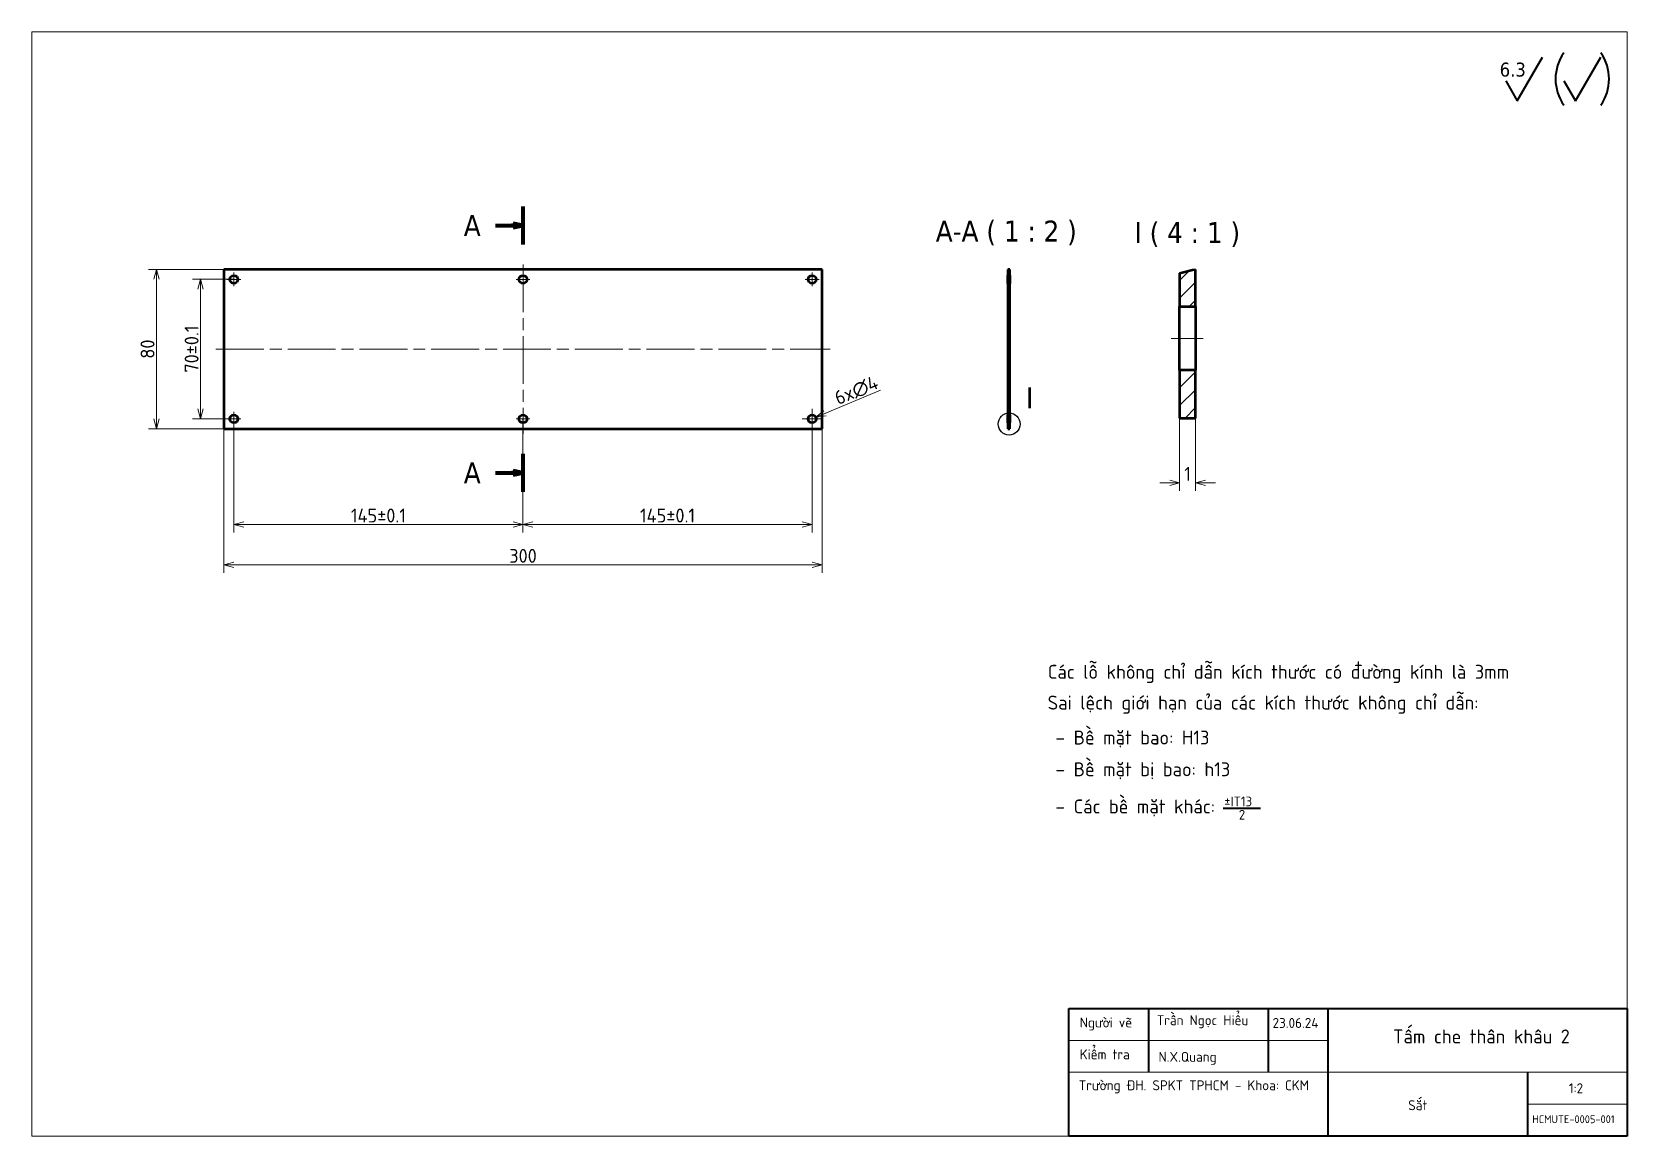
# Paper-space layout 'Sheet' of a CAD drawing. Header units: millimetres. Extents: x 10 to 410, y 10 to 287.
# The model-space entities are those that its viewports show. They can reach past a viewport. Long polylines and large blocks are cut down to what shows.
import ezdxf

# ---------------------------------------------------------------- set-up
doc = ezdxf.new("R2010")
doc.units = ezdxf.units.MM
for name, pattern in [('AM_ISO02W050x2', [3.75, 3, -0.75]), ('AM_ISO08W050x2', [9, 6, -0.75, 1.5, -0.75]), ('Chain', [13.68, 9.12, -1.14, 2.28, -1.14])]:
    doc.linetypes.add(name, pattern=pattern)
for name, color, linetype, lineweight in [('Break Line (ISO)', 7, 'Continuous', 50), ('Detail Boundary (ISO)', 7, 'Continuous', 25), ('NetDam', 7, 'Continuous', 35), ('Netmanh', 5, 'Continuous', 13), ('Section Line (ISO)', 7, 'Chain', 70), ('Symbol (ISO)', 7, 'Continuous', 25), ('Visible (ISO)', 7, 'Continuous', 50)]:
    doc.layers.add(name, color=color, linetype=linetype, lineweight=lineweight)
doc.styles.add('MtXpl_Tahoma', font='tahoma.ttf')
doc.styles.add('Note Text (ISO)', font='')
doc.styles.get('Note Text (ISO)').set_extended_font_data('TCVN 7284')
doc.dimstyles.new('Default (ISO)$0', dxfattribs={"dimtxt": 3.5, "dimasz": 2.5, "dimexe": 2, "dimexo": 0, "dimgap": 0.5, "dimtad": 1, "dimtxsty": 'Note Text (ISO)', "dimblk": 'OPEN30', "dimblk1": 'OPEN30', "dimblk2": 'OPEN90', "dimcen": 2.5, "dimclrd": 256, "dimclre": 256, "dimclrt": 256, "dimazin": 0, "dimtfac": 1, "dimtofl": 0, "dimtmove": 0, "dimatfit": 3, "dimldrblk": 'OPEN30', "dimfxl": 1, "dimtolj": 1, "dimtzin": 0, "dimlwd": -1, "dimlwe": -1, "dimarcsym": 0})
doc.dimstyles.new('Default (ISO)$3', dxfattribs={"dimtxt": 3.5, "dimasz": 2.5, "dimexe": 2, "dimexo": 0, "dimgap": 0.5, "dimtad": 1, "dimtxsty": 'Note Text (ISO)', "dimblk": 'OPEN30', "dimblk1": 'OPEN30', "dimblk2": 'OPEN90', "dimcen": 2.5, "dimclrd": 256, "dimclre": 256, "dimclrt": 256, "dimazin": 0, "dimtfac": 1, "dimtofl": 0, "dimtmove": 0, "dimatfit": 0, "dimldrblk": 'OPEN30', "dimfxl": 1, "dimtolj": 1, "dimtzin": 0, "dimlwd": -1, "dimlwe": -1, "dimarcsym": 0})
pattern_1 = [(45, (34.3403, -0.9427), (-2.245064, 2.245064), [])]

# ---------------------------------------------------------------- blocks, each defined once
blk = doc.blocks.new('_Open30')
at = {"color": 0, "linetype": 'ByBlock', "lineweight": -2}
for p, q in [((-1, 0.27), (0, 0)), ((0, 0), (-1, -0.27)), ((0, 0), (-1, 0))]:
    blk.add_line(p, q, dxfattribs=at)
blk = doc.blocks.new('*D10')
at = {"layer": 'Defpoints', "color": 0, "transparency": 16777216}
for p in [(58.14, 227.43), (41.25, 187.43), (58.14, 187.43)]:
    blk.add_point(p, dxfattribs=at)
at = {"layer": 'Netmanh', "linetype": 'Continuous', "transparency": 16777216}
for p, q in [((58.14, 227.43), (39.25, 227.43)), ((41.25, 224.93), (41.25, 189.93)), ((58.14, 187.43), (39.25, 187.43))]:
    blk.add_line(p, q, dxfattribs=at)
at = {"layer": 'Netmanh', "transparency": 16777216, "xscale": 2.5, "yscale": 2.5, "zscale": 2.5}
for p, rotation in [((41.25, 227.43), 90), ((41.25, 187.43), 270)]:
    blk.add_blockref('_Open30', p, dxfattribs=dict(at, rotation=rotation))
at = {"layer": 'Netmanh', "transparency": 16777216, "insert": (39, 207.43), "char_height": 3.5, "attachment_point": 5, "rotation": 90, "style": 'Note Text (ISO)'}
blk.add_mtext('\\A1;80', dxfattribs=at)
blk = doc.blocks.new('_Open90')
at = {"color": 0, "linetype": 'ByBlock', "lineweight": -2}
for p, q in [((0, 0), (-1, 0)), ((-0.5, 0.5), (0, 0)), ((0, 0), (-0.5, -0.5))]:
    blk.add_line(p, q, dxfattribs=at)
blk = doc.blocks.new('*D11')
at = {"layer": 'Defpoints', "color": 0, "transparency": 16777216}
for p in [(60.64, 224.93), (52.3, 189.93), (60.64, 189.93)]:
    blk.add_point(p, dxfattribs=at)
at = {"layer": 'Netmanh', "linetype": 'Continuous', "transparency": 16777216}
for p, q in [((60.64, 224.93), (50.3, 224.93)), ((52.3, 222.43), (52.3, 192.43)), ((60.64, 189.93), (50.3, 189.93))]:
    blk.add_line(p, q, dxfattribs=at)
at = {"layer": 'Netmanh', "transparency": 16777216, "xscale": 2.5, "yscale": 2.5, "zscale": 2.5}
for p, rotation in [((52.3, 224.93), 90), ((52.3, 189.93), 270)]:
    blk.add_blockref('_Open30', p, dxfattribs=dict(at, rotation=rotation))
at = {"layer": 'Netmanh', "transparency": 16777216, "insert": (50.05, 207.43), "char_height": 3.5, "attachment_point": 5, "rotation": 90, "style": 'Note Text (ISO)'}
blk.add_mtext('\\A1;70%%P0.1', dxfattribs=at)
blk = doc.blocks.new('*D12')
at = {"layer": 'Defpoints', "color": 0, "transparency": 16777216}
for p in [(297.8, 190.12), (301.8, 190.12), (301.8, 173.9)]:
    blk.add_point(p, dxfattribs=at)
at = {"layer": 'Netmanh', "linetype": 'Continuous', "transparency": 16777216}
for p, q in [((297.8, 190.12), (297.8, 171.9)), ((301.8, 190.12), (301.8, 171.9)), ((295.3, 173.9), (292.8, 173.9)), ((304.3, 173.9), (306.8, 173.9))]:
    blk.add_line(p, q, dxfattribs=at)
at = {"layer": 'Netmanh', "transparency": 16777216, "xscale": 2.5, "yscale": 2.5, "zscale": 2.5}
blk.add_blockref('_Open30', (297.8, 173.9), dxfattribs=at)
at = {"layer": 'Netmanh', "transparency": 16777216, "xscale": 2.5, "yscale": 2.5, "zscale": 2.5, "rotation": 180}
blk.add_blockref('_Open30', (301.8, 173.9), dxfattribs=at)
at = {"layer": 'Netmanh', "transparency": 16777216, "insert": (299.8, 176.15), "char_height": 3.5, "attachment_point": 5, "style": 'Note Text (ISO)'}
blk.add_mtext('\\A1;1', dxfattribs=at)
blk = doc.blocks.new('*D13')
at = {"layer": 'Defpoints', "color": 0, "transparency": 16777216}
for p in [(204.72, 189.54), (206.57, 190.31)]:
    blk.add_point(p, dxfattribs=at)
at = {"layer": 'Netmanh', "linetype": 'Continuous', "transparency": 16777216}
blk.add_line((208.87, 191.28), (222.75, 197.11), dxfattribs=at)
at = {"layer": 'Netmanh', "transparency": 16777216}
for p, q in [((205.64, 187.43), (205.64, 192.43)), ((203.14, 189.93), (208.14, 189.93))]:
    blk.add_line(p, q, dxfattribs=at)
at = {"layer": 'Netmanh', "transparency": 16777216, "xscale": 2.5, "yscale": 2.5, "zscale": 2.5, "rotation": 202.7869523699573}
blk.add_blockref('_Open30', (206.57, 190.31), dxfattribs=at)
at = {"layer": 'Netmanh', "transparency": 16777216, "insert": (216.74, 197.03), "char_height": 3.5, "attachment_point": 5, "rotation": 22.787, "style": 'Note Text (ISO)'}
blk.add_mtext('\\A1;6x∅4', dxfattribs=at)
blk = doc.blocks.new('*D14')
at = {"layer": 'Defpoints', "color": 0, "transparency": 16777216}
for p in [(58.14, 187.43), (208.14, 187.43), (208.14, 153.31)]:
    blk.add_point(p, dxfattribs=at)
at = {"layer": 'Netmanh', "linetype": 'Continuous', "transparency": 16777216}
for p, q in [((58.14, 187.43), (58.14, 151.31)), ((208.14, 187.43), (208.14, 151.31)), ((60.64, 153.31), (205.64, 153.31))]:
    blk.add_line(p, q, dxfattribs=at)
at = {"layer": 'Netmanh', "transparency": 16777216, "xscale": 2.5, "yscale": 2.5, "zscale": 2.5, "rotation": 180}
blk.add_blockref('_Open30', (58.14, 153.31), dxfattribs=at)
at = {"layer": 'Netmanh', "transparency": 16777216, "xscale": 2.5, "yscale": 2.5, "zscale": 2.5}
blk.add_blockref('_Open30', (208.14, 153.31), dxfattribs=at)
at = {"layer": 'Netmanh', "transparency": 16777216, "insert": (133.14, 155.56), "char_height": 3.5, "attachment_point": 5, "style": 'Note Text (ISO)'}
blk.add_mtext('\\A1;300', dxfattribs=at)
blk = doc.blocks.new('*D15')
at = {"layer": 'Defpoints', "color": 0, "transparency": 16777216}
for p in [(60.64, 189.93), (133.14, 189.93), (133.14, 163.43)]:
    blk.add_point(p, dxfattribs=at)
at = {"layer": 'Netmanh', "linetype": 'Continuous', "transparency": 16777216}
for p, q in [((60.64, 189.93), (60.64, 161.43)), ((133.14, 189.93), (133.14, 161.43)), ((63.14, 163.43), (130.64, 163.43))]:
    blk.add_line(p, q, dxfattribs=at)
at = {"layer": 'Netmanh', "transparency": 16777216, "xscale": 2.5, "yscale": 2.5, "zscale": 2.5, "rotation": 180}
blk.add_blockref('_Open30', (60.64, 163.43), dxfattribs=at)
at = {"layer": 'Netmanh', "transparency": 16777216, "xscale": 2.5, "yscale": 2.5, "zscale": 2.5}
blk.add_blockref('_Open30', (133.14, 163.43), dxfattribs=at)
at = {"layer": 'Netmanh', "transparency": 16777216, "insert": (96.89, 165.68), "char_height": 3.5, "attachment_point": 5, "style": 'Note Text (ISO)'}
blk.add_mtext('\\A1;145%%P0.1', dxfattribs=at)
blk = doc.blocks.new('*D16')
at = {"layer": 'Defpoints', "color": 0, "transparency": 16777216}
for p in [(133.14, 189.93), (205.64, 189.93), (205.64, 163.43)]:
    blk.add_point(p, dxfattribs=at)
at = {"layer": 'Netmanh', "linetype": 'Continuous', "transparency": 16777216}
for p, q in [((133.14, 189.93), (133.14, 161.43)), ((205.64, 189.93), (205.64, 161.43)), ((135.64, 163.43), (203.14, 163.43))]:
    blk.add_line(p, q, dxfattribs=at)
at = {"layer": 'Netmanh', "transparency": 16777216, "xscale": 2.5, "yscale": 2.5, "zscale": 2.5, "rotation": 180}
blk.add_blockref('_Open30', (133.14, 163.43), dxfattribs=at)
at = {"layer": 'Netmanh', "transparency": 16777216, "xscale": 2.5, "yscale": 2.5, "zscale": 2.5}
blk.add_blockref('_Open30', (205.64, 163.43), dxfattribs=at)
at = {"layer": 'Netmanh', "transparency": 16777216, "insert": (169.39, 165.68), "char_height": 3.5, "attachment_point": 5, "style": 'Note Text (ISO)'}
blk.add_mtext('\\A1;145%%P0.1', dxfattribs=at)

msp = doc.modelspace()

# ---------------------------------------------------------------- hatches: boundary and pattern name
at = {"layer": 'Netmanh'}
h = msp.add_hatch(dxfattribs=at)
h.set_pattern_fill('ANSI31', color=256)
h.set_pattern_definition(pattern_1)
h.paths.add_polyline_path([(522.09, 540.03), (523.09, 540.03), (523.09, 543.03), (522.09, 543.03)])
h.paths.add_polyline_path([(523.09, 466.03), (522.09, 466.03), (522.09, 463.03), (523.09, 463.03)])
h = msp.add_hatch(dxfattribs=at)
h.set_pattern_fill('ANSI31', color=256)
h.set_pattern_definition(pattern_1)
h.paths.add_polyline_path([(523.09, 536.03), (522.09, 536.03), (522.09, 470.03), (523.09, 470.03)])
h = msp.add_hatch(dxfattribs=at)
h.set_pattern_fill('ANSI31', color=256, scale=2)
h.set_pattern_definition([(45, (-463.397, -543.034), (-4.490128, 4.490128), [])])
h.paths.add_polyline_path([(608.18, 524.42), (616.18, 524.42), (616.18, 543.03), (614.68, 542.88), (608.18, 541.21)])
h.paths.add_polyline_path([(616.18, 492.42), (608.18, 492.42), (608.18, 468.42), (616.18, 468.42)])

# ---------------------------------------------------------------- linework, layer by layer
at = {"layer": 'Break Line (ISO)'}
for p, q in [((608.18, 541.21), (614.68, 542.88)), ((614.68, 542.88), (616.18, 543.03))]:
    msp.add_line(p, q, dxfattribs=at)
at = {"layer": 'Detail Boundary (ISO)'}
msp.add_circle((522.66, 465.42), 5.5, dxfattribs=at)
at = {"layer": 'Netmanh', "linetype": 'AM_ISO08W050x2'}
for p, q in [((278.87, 545.53), (278.87, 460.53)), ((124.87, 503.03), (432.87, 503.03))]:
    msp.add_line(p, q, dxfattribs=at)
at = {"layer": 'Netmanh', "linetype": 'AM_ISO02W050x2'}
for p, q in [((137.37, 538.03), (130.37, 538.03)), ((133.87, 541.53), (133.87, 534.53)), ((282.37, 538.03), (275.37, 538.03)), ((278.87, 541.53), (278.87, 534.53)), ((427.37, 538.03), (420.37, 538.03)), ((423.87, 541.53), (423.87, 534.53)), ((137.37, 468.03), (130.37, 468.03)), ((133.87, 471.53), (133.87, 464.53)), ((282.37, 468.03), (275.37, 468.03)), ((278.87, 471.53), (278.87, 464.53)), ((427.37, 468.03), (420.37, 468.03)), ((423.87, 471.53), (423.87, 464.53))]:
    msp.add_line(p, q, dxfattribs=at)
at = {"layer": 'Netmanh'}
for p, q in [((521.84, 538.03), (523.34, 538.03)), ((604.01, 508.42), (620.01, 508.42)), ((521.84, 468.03), (523.34, 468.03))]:
    msp.add_line(p, q, dxfattribs=at)
at = {"layer": 'Visible (ISO)'}
for p, q in [((428.87, 543.03), (128.87, 543.03)), ((128.87, 543.03), (128.87, 463.03)), ((428.87, 463.03), (428.87, 543.03)), ((522.09, 543.03), (522.09, 540.03)), ((523.09, 543.03), (522.09, 543.03)), ((522.09, 536.03), (522.09, 540.03)), ((522.09, 540.03), (523.09, 540.03)), ((522.09, 536.03), (522.09, 470.03)), ((523.09, 536.03), (522.09, 536.03)), ((523.09, 540.03), (523.09, 543.03)), ((523.09, 540.03), (523.09, 536.03)), ((523.09, 470.03), (523.09, 536.03)), ((608.18, 541.21), (608.18, 524.42)), ((616.18, 524.42), (616.18, 543.03)), ((608.18, 492.42), (608.18, 524.42)), ((608.18, 524.42), (616.18, 524.42)), ((616.18, 524.42), (616.18, 492.42)), ((608.18, 492.42), (608.18, 468.42)), ((616.18, 492.42), (608.18, 492.42)), ((616.18, 468.42), (616.18, 492.42)), ((522.09, 466.03), (522.09, 470.03)), ((522.09, 470.03), (523.09, 470.03)), ((522.09, 466.03), (522.09, 463.03)), ((523.09, 466.03), (522.09, 466.03)), ((523.09, 470.03), (523.09, 466.03)), ((523.09, 463.03), (523.09, 466.03)), ((608.18, 468.42), (616.18, 468.42)), ((128.87, 463.03), (428.87, 463.03)), ((522.09, 463.03), (523.09, 463.03))]:
    msp.add_line(p, q, dxfattribs=at)
for centre in [(133.87, 538.03), (278.87, 538.03), (423.87, 538.03), (133.87, 468.03), (278.87, 468.03), (423.87, 468.03)]:
    msp.add_circle(centre, 2, dxfattribs=at)

psp = doc.layouts.new('Sheet')

# ---------------------------------------------------------------- hatches: boundary and pattern name
at = {"layer": 'Section Line (ISO)', "linetype": 'Continuous'}
for points in [[(130.6439, 237.9453), (133.1439, 238.4453), (130.6439, 238.9453)], [(130.6439, 175.9068), (133.1439, 176.4068), (130.6439, 176.9068)]]:
    psp.add_hatch(color=256, dxfattribs=at).paths.add_polyline_path(points)

# ---------------------------------------------------------------- linework, layer by layer
at = {"layer": 'NetDam'}
for p, q in [((382.4618, 269.6957), (388.8127, 280.6957)), ((397.0362, 269.6957), (403.387, 280.6957)), ((379.5751, 274.6957), (382.4618, 269.6957)), ((394.1494, 274.6957), (397.0362, 269.6957)), ((270, 42), (410, 42)), ((270, 10), (270, 42)), ((290, 42), (290, 26)), ((320, 42), (320, 26)), ((335, 42), (335, 10)), ((410, 42), (410, 10)), ((385, 26), (385, 10)), ((410, 10), (270, 10))]:
    psp.add_line(p, q, dxfattribs=at)
at = {"layer": 'NetDam', "linetype": 'Continuous', "lineweight": 35}
psp.add_line((308.706, 92.2483), (318.0592, 92.2483), dxfattribs=at)
at = {"layer": 'NetDam'}
for centre, start, end in [((403.3143, 275.1957), 144.447189, 215.552811), ((394.2221, 275.1957), 324.447189, 35.552811)]:
    psp.add_arc(centre, 11.2649, start, end, dxfattribs=at)
at = {"layer": 'Netmanh'}
for p, q in [((270, 34), (335, 34)), ((270, 26), (410, 26)), ((385, 18), (410, 18))]:
    psp.add_line(p, q, dxfattribs=at)
at = {"layer": 'Section Line (ISO)', "linetype": 'Continuous', "lineweight": 140}
for p, q in [((133.1439, 243.2145), (133.1439, 233.676)), ((133.1439, 181.176), (133.1439, 171.6375))]:
    psp.add_line(p, q, dxfattribs=at)
at = {"layer": 'Section Line (ISO)', "linetype": 'Continuous'}
for p, q in [((126.2341, 238.4453), (130.6439, 238.4453)), ((130.6439, 238.9453), (130.6439, 237.9453)), ((133.1439, 238.4453), (130.6439, 238.9453)), ((130.6439, 237.9453), (133.1439, 238.4453)), ((130.6439, 238.4453), (133.1439, 238.4453)), ((126.2341, 176.4068), (130.6439, 176.4068)), ((130.6439, 176.9068), (130.6439, 175.9068)), ((133.1439, 176.4068), (130.6439, 176.9068)), ((130.6439, 175.9068), (133.1439, 176.4068)), ((130.6439, 176.4068), (133.1439, 176.4068))]:
    psp.add_line(p, q, dxfattribs=at)

# ---------------------------------------------------------------- texts
at = {"layer": 'NetDam', "attachment_point": 1}
for s, insert, char_height in [('\\fTahoma|b0|i0;\\W1.;6.3', (378.0471, 279.2932), 3.5), ('{\\fTCVN 7284|b0|i0|c0|p34;Các lỗ không chỉ dẫn kích thước có đường kính là 3mm}', (264.7529, 128.2177), 3.5), ('{\\fTCVN 7284|b0|i0|c0|p34;Sai lệch giới hạn của các kích thước không chỉ dẫn:}', (264.6984, 120.4989), 3.5), ('{\\fTCVN 7284|b0|i0|c0|p34; – Bề mặt bao: H13}', (264.5192, 111.7361), 3.5), ('{\\fTCVN 7284|b0|i0|c0|p34; – Bề mặt bị bao: h13}', (264.5192, 103.7674), 3.5), ('{\\fTCVN 7284|b0|i0|c0|p34; – Các bề mặt khác: }', (264.5192, 94.438), 3.5), ('{\\fTCVN 7284|b0|i0|c0|p34;±IT13}', (308.9706, 95.1841), 2.45), ('{\\fTCVN 7284|b0|i0|c0|p34;2}', (312.6398, 91.84), 2.45), ('{\\fTCVN 7284|b0|i0|c0|p34;Trần Ngọc Hiểu}', (292.0616, 40.3259), 2.5), ('{\\fTCVN 7284|b0|i0|c0|p34;Người vẽ}', (272.75, 39.75), 2.5), ('{\\fTCVN 7284|b0|i0|c0|p34;23.06.24}', (321.105, 39.6402), 2.5), ('{\\fTCVN 7284|b0|i0|c0|p34;Tấm che thân khâu 2}', (351.3076, 36.75), 3.5), ('{\\fTCVN 7284|b0|i0|c0|p34;Kiểm tra}', (272.75, 31.75), 2.5), ('{\\fTCVN 7284|b0|i0|c0|p34;N.X.Quang}', (292.4929, 31.1369), 2.5), ('{\\fTCVN 7284|b0|i0|c0|p34;Trường ĐH. SPKT TPHCM - Khoa: CKM}', (272.498, 24), 2.5), ('{\\fTCVN 7284|b0|i0|c0|p34;1:2}', (395.374, 23.25), 2.5), ('{\\fTCVN 7284|b0|i0|c0|p34;Sắt}', (355.11, 19), 2.5), ('{\\fTCVN 7284|b0|i0|c0|p34;\\H0.79167x;HCMUTE-0005-001}', (386.2144, 15.2236), 2.5)]:
    psp.add_mtext(s, dxfattribs=dict(at, insert=insert, char_height=char_height))
at = {"layer": 'Section Line (ISO)', "char_height": 5.25, "attachment_point": 1}
for s, insert in [('\\fTahoma|b0|i0;\\W1.;A', (118.3014, 241.0703)), ('{\\fTahoma|b0|i0|c0|p34;I}', (259.267, 197.8332)), ('\\fTahoma|b0|i0;\\W1.;A', (118.3014, 179.0318))]:
    psp.add_mtext(s, dxfattribs=dict(at, insert=insert))
at = {"layer": 'Symbol (ISO)', "style": 'MtXpl_Tahoma'}
psp.add_text('A-A ( 1 : 2 )', height=5.25, dxfattribs=at).set_placement((236.6519, 234.4079))
at = {"layer": 'Symbol (ISO)', "insert": (286.4869, 239.2685), "char_height": 5.25, "attachment_point": 1}
psp.add_mtext('{\\fTahoma|b0|i0|c0|p34;I ( 4 : 1 )}', dxfattribs=at)

# ---------------------------------------------------------------- dimensions: what is measured, and where the dimension line sits
at = {"layer": 'Netmanh'}
dim = psp.add_linear_dim(base=(41.2471, 187.426), p1=(58.1439, 227.426), p2=(58.1439, 187.426), angle=90, dimstyle='Default (ISO)$0', override={"dimlfac": -2}, dxfattribs=at)
dim.commit()
dim.dimension.update_dxf_attribs({"geometry": '*D10', "text_midpoint": (41.2471, 207.426), "dimtype": 160})
dim = psp.add_linear_dim(base=(52.2996, 189.926), p1=(60.6439, 224.926), p2=(60.6439, 189.926), angle=90, text='<>%%P0.1', dimstyle='Default (ISO)$0', override={"dimlfac": -2}, dxfattribs=at)
dim.commit()
dim.dimension.update_dxf_attribs({"geometry": '*D11', "text_midpoint": (50.0496, 207.426)})
dim = psp.add_diameter_dim_2p(p1=(204.722, 189.5387), p2=(206.5659, 190.3133), text='6x<>', dimstyle='Default (ISO)$3', override={"dimlfac": -2}, dxfattribs=at)
dim.commit()
dim.dimension.update_dxf_attribs({"geometry": '*D13', "text_midpoint": (217.608, 194.952), "dimtype": 163})
dim = psp.add_linear_dim(base=(133.1439, 163.4262), p1=(60.6439, 189.926), p2=(133.1439, 189.926), text='<>%%P0.1', dimstyle='Default (ISO)$0', override={"dimlfac": -2}, dxfattribs=at)
dim.commit()
dim.dimension.update_dxf_attribs({"geometry": '*D15', "text_midpoint": (96.8939, 163.4262), "dimtype": 160})
for base, p1, p2, text, picture, middle in [((205.6439, 163.4262), (133.1439, 189.926), (205.6439, 189.926), '<>%%P0.1', '*D16', (169.3939, 165.6762)), ((301.7985, 173.904), (297.7985, 190.1212), (301.7985, 190.1212), '1', '*D12', (299.7985, 176.154))]:
    dim = psp.add_linear_dim(base=base, p1=p1, p2=p2, text=text, dimstyle='Default (ISO)$0', override={"dimlfac": -2}, dxfattribs=at)
    dim.commit()
    dim.dimension.update_dxf_attribs({"geometry": picture, "text_midpoint": middle})
dim = psp.add_linear_dim(base=(208.1439, 153.3142), p1=(58.1439, 187.426), p2=(208.1439, 187.426), dimstyle='Default (ISO)$0', override={"dimlfac": -2}, dxfattribs=at)
dim.commit()
dim.dimension.update_dxf_attribs({"geometry": '*D14', "text_midpoint": (133.1439, 153.3142), "dimtype": 160})

# ---------------------------------------------------------------- viewports
at = {"layer": 'NetDam'}
psp.add_viewport(center=(210, 148.5), size=(400, 277), view_center_point=(432.58, 385.182), view_height=554.000002, dxfattribs=at)

doc.saveas('drawing.dxf')
